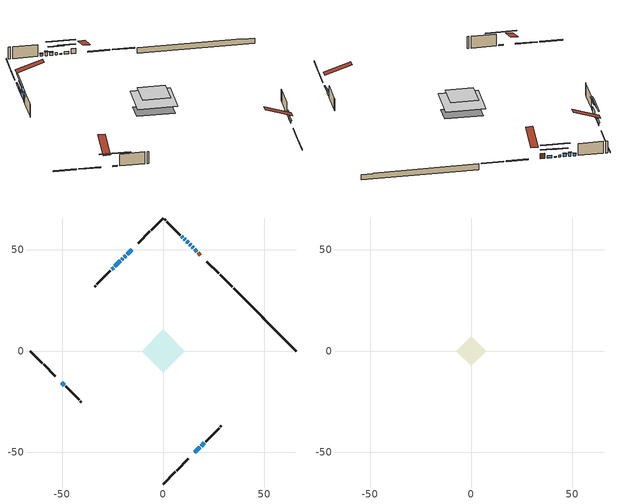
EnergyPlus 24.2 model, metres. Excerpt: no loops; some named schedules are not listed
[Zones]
conditioned space
 floor adiabatic (AdiabaticFloorConstruction): -10.63,0 0,10.63 10.63,0 0,-10.63 z3.11
 floor foundation (Slab1 construction): -7.76,2.46 -2.46,7.76 7.76,-2.46 2.46,-7.76 z-1.62
 wall outside (RimJoist1 construction): 0,-65.78 6.01,-59.78 / -65.78,0 -59.78,-6.01 / 0,65.78 -6.01,59.78 / 34.09,31.69 28.08,37.7 z0.67:0.97
 wall outside (RimJoist2 construction): 6.66,-59.12 12.48,-53.3 / -59.12,-6.66 -53.3,-12.48 / -6.66,59.12 -12.48,53.3 / 27.43,38.36 21.61,44.18 z0.67:0.97
 wall outside (AdiabaticWallConstruction 1): 18.39,47.39 17.23,48.55 z0.67:2.7
 wall outside (AdiabaticWallConstruction): 16.58,49.21 15.46,50.32 / -15.7,50.08 -17.93,47.85 z0.67:1.71; -18.58,47.2 -19.3,46.48 z0.67:1.69; 15.7,-50.08 18.07,-47.71 z0.67:1.56; 14.81,50.98 14.23,51.56 / -19.96,45.82 -20.54,45.25 / -50.08,-15.7 -48.93,-16.85 z0.67:1.05; 13.57,52.21 12.99,52.79 / 9.68,56.1 9.1,56.68 z0.67:1.49; -21.19,44.59 -23.89,41.9 z0.67:2.86; -24.54,41.24 -25.46,40.32 z0.67:1.74; 18.73,-47.06 20.34,-45.44 z0.67:2.37; 12.34,53.44 11.53,54.25 z0.67:1.81; 10.87,54.91 10.33,55.45 z0.67:2.2
 wall outside (Wall1 construction): 21,-44.78 27.66,-38.13 / -48.27,-17.51 -41.62,-24.16 / -26.12,39.67 -32.77,33.01 / 8.45,57.34 1.79,63.99 z0.67:5.55
 wall outside (Wall3 construction): 28.31,-37.47 28.79,-36.99 / -40.96,-24.82 -40.49,-25.3 / -33.43,32.36 -33.91,31.88 / 1.13,64.65 0.66,65.13 z0.67:5.55
 wall foundation (FoundationWall1 construction): 34.75,31.04,-1.62 34.75,31.04,0.67 62.68,3.1,0.67 62.68,3.1,0.39 65.78,0,0.39 65.78,0,-1.62
 window (WindowConstruction): 16.57,49.21 15.46,50.32 z0.67:1.71
 window (WindowConstruction 8): -15.7,50.08 -17.93,47.85 z0.67:1.71
 window (WindowConstruction 9): -18.59,47.2 -19.3,46.48 z0.67:1.68
 window (WindowConstruction 10): 15.7,-50.08 18.07,-47.71 z0.67:1.56
 window (WindowConstruction 11): 14.8,50.98 14.23,51.56 z0.67:1.05
 window (WindowConstruction 12): -19.96,45.82 -20.54,45.25 z0.67:1.05
 window (WindowConstruction 13): -50.08,-15.7 -48.93,-16.85 z0.67:1.05
 window (WindowConstruction 1): 13.57,52.21 13,52.79 z0.67:1.48
 window (WindowConstruction 2): -21.19,44.59 -23.89,41.9 z0.67:2.86
 window (WindowConstruction 3): -24.54,41.24 -25.46,40.32 z0.67:1.74
 window (WindowConstruction 4): 18.73,-47.06 20.34,-45.44 z0.67:2.37
 window (WindowConstruction 5): 12.34,53.44 11.53,54.25 z0.67:1.81
 window (WindowConstruction 6): 10.87,54.91 10.33,55.45 z0.67:2.19
 window (WindowConstruction 7): 9.68,56.11 9.1,56.68 z0.67:1.48
 door (Door): 18.39,47.39 17.23,48.55 z0.67:2.7
 ceiling adiabatic (AdiabaticFloorConstruction): 0,-10.63 10.63,0 0,10.63 -10.63,0 z3.11
attic - vented
 floor to conditioned space (Floor1 construction Reversed): -7.41,0 0,7.41 7.41,0 0,-7.41 z5.55
 roof outside (Roof1 construction): 15.04,-50.74,5.55 7.82,-43.52,8.95 5.92,-45.42,8.95 13.14,-52.64,5.55; -50.74,-15.04,5.55 -43.52,-7.82,8.95 -45.42,-5.92,8.95 -52.64,-13.14,5.55; -15.04,50.74,5.55 -7.82,43.52,8.95 -5.92,45.42,8.95 -13.14,52.64,5.55; 19.05,46.74,5.55 11.83,39.51,8.95 13.73,37.61,8.95 20.95,44.83,5.55
shading: 13.59,52.19 18.44,47.34 18.73,47.63 13.89,52.48 z4.35; -18.07,47.71 -15.56,50.23 -15.85,50.52 -18.36,48 z1.91; -19.45,46.34 -18.44,47.34 -18.73,47.63 -19.74,46.63 z1.89; 18.21,-47.57 15.56,-50.23 15.85,-50.52 18.5,-47.86 z1.76; 10.63,55.15 18.4,47.39 18.69,47.68 10.93,55.44 z6.13; -24.13,41.65 -16.37,49.42 -16.66,49.71 -24.42,41.95 z6.13; -45.34,-20.44 -53.68,-12.11 -53.97,-12.4 -45.63,-20.74 z6.13; 11.13,54.65 15.44,50.35 15.73,50.64 11.42,54.95 z4.12; -25.75,40.03 -19.33,46.46 -19.62,46.75 -26.04,40.32 z5.49; -27.33,38.46 -22.68,43.11 -22.97,43.4 -27.62,38.75 z4.38; 20.56,-45.23 18.52,-47.27 18.81,-47.56 20.85,-45.52 z2.67; 11.39,54.4 12.48,53.3 12.77,53.59 11.68,54.69 z2.01; 10.19,55.59 11.02,54.77 11.31,55.06 10.48,55.88 z2.4; 8.96,56.82 9.82,55.96 10.11,56.25 9.25,57.11 z1.68
[Building]
Building 1: Terrain=Suburbs
[Site:Location]
Toronto Intl AP_ON: Latitude {deg}=43.68; Longitude {deg}=-79.63; Time Zone {hr}=-5; Elevation {m}=173; Keep Site Location Information=Yes
[Site:GroundTemperature:Shallow]
4.59119, 2.66285, 2.50842, 3.42352, 7.09712, 10.7536, 13.9236, 15.9317, 16.1023, 14.4691, 11.3799, 7.83558
[Site:WaterMainsTemperature]
Calculation Method=Schedule; Temperature Schedule=mains temperature schedule
[Material] Roughness=Rough; Thermal Absorptance=0.9
Name | Thickness {m} | Conductivity {W/m-K} | Density {kg/m3} | Specific Heat {J/kg-K} | Solar Absorptance | Visible Absorptance
asphalt or fiberglass shingles | 0.00635 | 0.162714 | 1121.4 | 1465.45 | 0.4 | 0.4
ceiling loosefill ins | 0.0846667 | 0.0480833 | 16.02 | 1046.75 | 0.7 | 0.7
ceiling stud and cavity | 0.1397 | 0.143208 | 65.682 | 1177.47 | 0.7 | 0.7
concrete 4.0 in. | 0.1016 | 1.803125 | 2242.8 | 837.4 | 0.7 | 0.7
concrete 8.0 in. | 0.2032 | 1.803125 | 2242.8 | 837.4 | 0.7 | 0.7
door material | 0.04445 | 0.053851 | 512.64 | 1214.23 | 0.7 | 0.7
exterior vertical ins | 0.0460229 | 0.029427 | 32.04 | 1214.23 | 0.7 | 0.7
floor covering | 0.0127 | 0.0433444 | 54.468 | 1339.84 | 0.6 | 0.6
floor rigid ins; wall rigid ins | 0.512978 | 0.029427 | 32.04 | 1214.23 | 0.7 | 0.7
floor stud and cavity | 0.1397 | 1.75129 | 37.0049 | 1207.88 | 0.7 | 0.7
furniture material conditioned space 1 | 0.1524 | 0.115458 | 640.8 | 1214.23 | 0.6 | 0.6
gypsum board | 0.0127 | 0.160291 | 801 | 837.4 | 0.6 | 0.6
gypsum board 1 | 0.0127 | 0.160291 | 801 | 837.4 | 0.7 | 0.7
osb sheathing 0.5 in. | 0.0127 | 0.115458 | 512.64 | 1214.23 | 0.7 | 0.7
osb sheathing 0.75 in. | 0.01905 | 0.115458 | 512.64 | 1214.23 | 0.7 | 0.7
osb sheathing 2.0 in. | 0.0508 | 0.115458 | 512.64 | 1214.23 | 0.7 | 0.7
rim joist stud and cavity | 0.0508 | 0.0451784 | 125.044 | 1163.47 | 0.6 | 0.6
rim joist stud and cavity 1 | 0.0508 | 0.0351153 | 125.044 | 1163.47 | 0.6 | 0.6
wall stud and cavity | 0.1397 | 0.0823012 | 139.0536 | 1170.24 | 0.7 | 0.7
wall stud and cavity 1 | 0.1397 | 0.119607 | 139.0536 | 1170.24 | 0.7 | 0.7
wall stud and cavity 2 | 0.0889 | 0.380278 | 52.3479 | 1209.89 | 0.7 | 0.7
wall stud and cavity 3 | 0.0889 | 0.391764 | 83.0341 | 1211.67 | 0.7 | 0.7
wood siding | 0.0254 | 0.102417 | 544.68 | 1172.36 | 0.4 | 0.4
wood siding 1; wood siding 2; wood siding 3 | 0.0254 | 0.102417 | 544.68 | 1172.36 | 0.7 | 0.7
[WindowMaterial:SimpleGlazingSystem]
Name | U-Factor {W/m2-K} | Solar Heat Gain Coefficient
WindowMaterial | 3.30119 | 0.67
WindowMaterial 1 | 3.30573 | 0.62
WindowMaterial 2 | 3.31141 | 0.6
WindowMaterial 3 | 3.30232 | 0.66
WindowMaterial 4 | 3.296079 | 0.7
WindowMaterial 5 | 3.304596 | 0.65
WindowMaterial 6 | 3.30346 | 0.65
WindowMaterial 7 | 3.308 | 0.55
[Construction]
AdiabaticFloorConstruction: floor stud and cavity, floor rigid ins, osb sheathing 0.75 in., floor covering
AdiabaticWallConstruction: wood siding 2, wall rigid ins, wall stud and cavity 2, gypsum board
AdiabaticWallConstruction 1: wood siding 3, wall rigid ins, wall stud and cavity 2, gypsum board
Door: door material
Floor1 construction Reversed: gypsum board, ceiling stud and cavity, ceiling loosefill ins
FoundationWall1 construction: concrete 8.0 in., gypsum board 1
furniture construction conditioned space 1: furniture material conditioned space 1
PartitionWallConstruction: gypsum board, wall stud and cavity 3, gypsum board
RimJoist1 construction: wood siding 1, osb sheathing 2.0 in., rim joist stud and cavity
RimJoist2 construction: wood siding 1, osb sheathing 2.0 in., rim joist stud and cavity 1
Roof1 construction: asphalt or fiberglass shingles
Slab1 construction: concrete 4.0 in.
Wall1 construction: wood siding, osb sheathing 0.5 in., wall stud and cavity, gypsum board
Wall3 construction: wood siding, osb sheathing 0.5 in., wall stud and cavity 1, gypsum board
WindowConstruction; WindowConstruction 8: WindowMaterial
WindowConstruction 1; WindowConstruction 7: WindowMaterial 1
WindowConstruction 10; WindowConstruction 3; WindowConstruction 5: WindowMaterial 3
WindowConstruction 11; WindowConstruction 12; WindowConstruction 13: WindowMaterial 7
WindowConstruction 2: WindowMaterial 2
WindowConstruction 4: WindowMaterial 4
WindowConstruction 6: WindowMaterial 5
WindowConstruction 9: WindowMaterial 6
[Zone] Multiplier=1; Part of Total Floor Area=Yes
Name | Volume {m3}
attic - vented | 60.7385
conditioned space | 850.8
[Space]
Name | Zone | Volume {m3}
attic - vented 1 | attic - vented | 60.7385
conditioned space 1 | conditioned space | 850.8
[ZoneInfiltration:EffectiveLeakageArea]
infil attic - vented 1: Zone or Space=attic - vented 1; Schedule=Always On Discrete; Effective Air Leakage Area {cm2}=4548.41; Stack Coefficient=0.000236702; Wind Coefficient=1.03949e-05
[ZoneMixing]
whole house fan mix: Zone or Space=attic - vented; Schedule=Always On Continuous; Design Flow Rate Calculation Method=Flow/Zone; Design Flow Rate {m3/s}=0; Source Zone or Space=conditioned space
[SurfaceProperty:ExposedFoundationPerimeter]
Slab1: Exposed Perimeter Calculation Method=TotalExposedPerimeter; Total Exposed Perimeter {m}=43.891
[InternalMass] Zone or ZoneList=conditioned space; Space or SpaceList=conditioned space 1
Name | Construction | Surface Area {m2}
furniture mass conditioned space 1 | furniture construction conditioned space 1 | 133.808
partition wall mass | PartitionWallConstruction | 334.52
[Lights]
interior lighting: Zone or ZoneList or Space or SpaceList=conditioned space 1; Schedule=interior lighting schedule; Design Level Calculation Method=LightingLevel; Lighting Level {W}=343.2; Return Air Fraction=0; Fraction Radiant=0.6; Fraction Visible=0.2; Fraction Replaceable=1
[People]
occupants: Zone or ZoneList or Space or SpaceList=conditioned space 1; Number of People Schedule=occupants schedule; Number of People Calculation Method=People; Number of People=3; Fraction Radiant=0.314171; Sensible Heat Fraction=0.56303; Activity Level Schedule=occupants activity schedule; Carbon Dioxide Generation Rate {m3/s-W}=0; Enable ASHRAE 55 Comfort Warnings=No; Mean Radiant Temperature Calculation Type=EnclosureAveraged
[ElectricEquipment] Zone or ZoneList or Space or SpaceList=conditioned space 1; Design Level Calculation Method=EquipmentLevel
Name | Schedule | Design Level {W} | Fraction Latent | Fraction Radiant | Fraction Lost
clothes dryer | clothes dryer schedule | 140.772 | 0.015 | 0.081 | 0.85
clothes washer | clothes washer schedule | 32.1985 | 0.03 | 0.162 | 0.7
cooking range | cooking range schedule | 215.147 | 0.08 | 0.432 | 0.2
dishwasher | dishwasher schedule | 66.8632 | 0.3 | 0.18 | 0.4
fridge | fridge schedule | 72.9452 | 0 | 0.6 | 0
mech vent bath fan 0 | mech vent bath fan 0 schedule | 50.2 | 0 | 0 | 1
mech vent house fan | mech vent house fan schedule | 0 | 0 | 0 | 1
mech vent house fan cfis | mech vent house fan cfis schedule | 0 | 0 | 0 | 0
mech vent range fan 0 | mech vent range fan 0 schedule | 57 | 0 | 0 | 1
misc plug loads | misc plug loads schedule | 494.7 | 0.045 | 0.513 | 0.1
whole house fan | Always On Discrete | 0 | 0 | 0 | 1
[OtherEquipment] Zone or ZoneList or Space or SpaceList=conditioned space 1; Design Level Calculation Method=EquipmentLevel
Name | Fuel Type | Schedule | Design Level {W} | Fraction Latent | Fraction Radiant | Fraction Lost
clothes dryer 1 | Electricity | clothes dryer schedule | 0 | 0.015 | 0.081 | 0.85
cooking range 1 | Electricity | cooking range schedule | 0 | 0.08 | 0.432 | 0.2
general water use latent | None | general water use schedule | 62.594 | 1 | 0 | 0
general water use sensible | None | general water use schedule | -61.6891 | 0 | 0.6 | 0
mech vent house fan latent load | None | Always On Discrete | 0 | 1 | 0 | 0
mech vent house fan sensible load | None | Always On Discrete | 0 | 0 | 0 | 0
water heater energy adjustment1 | NaturalGas | Always On Discrete | 0.01 | 0 | 0 | 1
[ZoneInfiltration:DesignFlowRate] Zone or ZoneList or Space or SpaceList=conditioned space 1; Schedule=Always On Discrete; Design Flow Rate Calculation Method=Flow/Zone; Design Flow Rate {m3/s}=0
infil flow; natural vent flow; whole house fan flow
[Foundation:Kiva]
Foundation Kiva 1: Initial Indoor Air Temperature {C}=18; Wall Height Above Grade {m}=0.669981; Wall Depth Below Slab {m}=0.2032; Custom Block Material Name 1=exterior vertical ins; Custom Block Depth 1 {m}=2.28999; Custom Block X Position 1 {m}=0.2159; Custom Block Z Position 1 {m}=0
[Foundation:Kiva:Settings]
Soil Conductivity {W/m-K}=0.849921; Soil Density {kg/m3}=1842.3; Soil Specific Heat {J/kg-K}=418.7; Ground Solar Absorptivity=0.9; Ground Thermal Absorptivity=0.9; Ground Surface Roughness {m}=0.03; Far-Field Width {m}=40; Deep-Ground Boundary Condition=ZeroFlux; Deep-Ground Depth {m}=40; Minimum Cell Dimension {m}=0.2; Maximum Cell Growth Coefficient=3; Simulation Timestep=Timestep
[Exterior:Lights]
exterior lighting: Schedule=exterior lighting schedule; Design Level {W}=75.6
[Schedule:Constant]
Name | Hourly Value
Always On Continuous; mech vent house fan schedule; mech vent house fan cfis schedule; Always On Discrete | 1
occupants activity schedule | 117.228
fridge schedule | 0
[Schedule:Week:Daily]
interior lighting schedule Week Rule - Jan1-Jan27: interior lighting schedule day, interior lighting schedule day, interior lighting schedule day, interior lighting schedule day, interior lighting schedule day, interior lighting schedule day, interior lighting schedule day, interior lighting schedule default day, interior lighting schedule default day, interior lighting schedule default day, interior lighting schedule default day, interior lighting schedule default day
interior lighting schedule Week Rule - Jan28-Feb3: interior lighting schedule day, interior lighting schedule day, interior lighting schedule day, interior lighting schedule day, interior lighting schedule day 1, interior lighting schedule day 1, interior lighting schedule day 1, interior lighting schedule default day, interior lighting schedule default day, interior lighting schedule default day, interior lighting schedule default day, interior lighting schedule default day
interior lighting schedule Week Rule - Feb4-Feb24: interior lighting schedule day 1, interior lighting schedule day 1, interior lighting schedule day 1, interior lighting schedule day 1, interior lighting schedule day 1, interior lighting schedule day 1, interior lighting schedule day 1, interior lighting schedule default day, interior lighting schedule default day, interior lighting schedule default day, interior lighting schedule default day, interior lighting schedule default day
interior lighting schedule Week Rule - Feb25-Mar3: interior lighting schedule day 1, interior lighting schedule day 1, interior lighting schedule day 1, interior lighting schedule day 1, interior lighting schedule day 2, interior lighting schedule day 2, interior lighting schedule day 2, interior lighting schedule default day, interior lighting schedule default day, interior lighting schedule default day, interior lighting schedule default day, interior lighting schedule default day
interior lighting schedule Week Rule - Mar4-Mar31: interior lighting schedule day 2, interior lighting schedule day 2, interior lighting schedule day 2, interior lighting schedule day 2, interior lighting schedule day 2, interior lighting schedule day 2, interior lighting schedule day 2, interior lighting schedule default day, interior lighting schedule default day, interior lighting schedule default day, interior lighting schedule default day, interior lighting schedule default day
interior lighting schedule Week Rule - Apr1-Apr28: interior lighting schedule day 3, interior lighting schedule day 3, interior lighting schedule day 3, interior lighting schedule day 3, interior lighting schedule day 3, interior lighting schedule day 3, interior lighting schedule day 3, interior lighting schedule default day, interior lighting schedule default day, interior lighting schedule default day, interior lighting schedule default day, interior lighting schedule default day
interior lighting schedule Week Rule - Apr29-May5: interior lighting schedule day 3, interior lighting schedule day 3, interior lighting schedule day 4, interior lighting schedule day 4, interior lighting schedule day 4, interior lighting schedule day 4, interior lighting schedule day 4, interior lighting schedule default day, interior lighting schedule default day, interior lighting schedule default day, interior lighting schedule default day, interior lighting schedule default day
interior lighting schedule Week Rule - May6-May26: interior lighting schedule day 4, interior lighting schedule day 4, interior lighting schedule day 4, interior lighting schedule day 4, interior lighting schedule day 4, interior lighting schedule day 4, interior lighting schedule day 4, interior lighting schedule default day, interior lighting schedule default day, interior lighting schedule default day, interior lighting schedule default day, interior lighting schedule default day
interior lighting schedule Week Rule - May27-Jun2: interior lighting schedule day 4, interior lighting schedule day 4, interior lighting schedule day 4, interior lighting schedule day 4, interior lighting schedule day 4, interior lighting schedule day 5, interior lighting schedule day 5, interior lighting schedule default day, interior lighting schedule default day, interior lighting schedule default day, interior lighting schedule default day, interior lighting schedule default day
interior lighting schedule Week Rule - Jun3-Jun30: interior lighting schedule day 5, interior lighting schedule day 5, interior lighting schedule day 5, interior lighting schedule day 5, interior lighting schedule day 5, interior lighting schedule day 5, interior lighting schedule day 5, interior lighting schedule default day, interior lighting schedule default day, interior lighting schedule default day, interior lighting schedule default day, interior lighting schedule default day
interior lighting schedule Week Rule - Jul1-Jul28: interior lighting schedule day 6, interior lighting schedule day 6, interior lighting schedule day 6, interior lighting schedule day 6, interior lighting schedule day 6, interior lighting schedule day 6, interior lighting schedule day 6, interior lighting schedule default day, interior lighting schedule default day, interior lighting schedule default day, interior lighting schedule default day, interior lighting schedule default day
interior lighting schedule Week Rule - Jul29-Aug4: interior lighting schedule day 6, interior lighting schedule day 6, interior lighting schedule day 6, interior lighting schedule day 7, interior lighting schedule day 7, interior lighting schedule day 7, interior lighting schedule day 7, interior lighting schedule default day, interior lighting schedule default day, interior lighting schedule default day, interior lighting schedule default day, interior lighting schedule default day
interior lighting schedule Week Rule - Aug5-Aug25: interior lighting schedule day 7, interior lighting schedule day 7, interior lighting schedule day 7, interior lighting schedule day 7, interior lighting schedule day 7, interior lighting schedule day 7, interior lighting schedule day 7, interior lighting schedule default day, interior lighting schedule default day, interior lighting schedule default day, interior lighting schedule default day, interior lighting schedule default day
interior lighting schedule Week Rule - Aug26-Sep1: interior lighting schedule day 7, interior lighting schedule day 7, interior lighting schedule day 7, interior lighting schedule day 7, interior lighting schedule day 7, interior lighting schedule day 7, interior lighting schedule day 8, interior lighting schedule default day, interior lighting schedule default day, interior lighting schedule default day, interior lighting schedule default day, interior lighting schedule default day
interior lighting schedule Week Rule - Sep2-Sep29: interior lighting schedule day 8, interior lighting schedule day 8, interior lighting schedule day 8, interior lighting schedule day 8, interior lighting schedule day 8, interior lighting schedule day 8, interior lighting schedule day 8, interior lighting schedule default day, interior lighting schedule default day, interior lighting schedule default day, interior lighting schedule default day, interior lighting schedule default day
interior lighting schedule Week Rule - Sep30-Oct6: interior lighting schedule day 8, interior lighting schedule day 9, interior lighting schedule day 9, interior lighting schedule day 9, interior lighting schedule day 9, interior lighting schedule day 9, interior lighting schedule day 9, interior lighting schedule default day, interior lighting schedule default day, interior lighting schedule default day, interior lighting schedule default day, interior lighting schedule default day
interior lighting schedule Week Rule - Oct7-Oct27: interior lighting schedule day 9, interior lighting schedule day 9, interior lighting schedule day 9, interior lighting schedule day 9, interior lighting schedule day 9, interior lighting schedule day 9, interior lighting schedule day 9, interior lighting schedule default day, interior lighting schedule default day, interior lighting schedule default day, interior lighting schedule default day, interior lighting schedule default day
interior lighting schedule Week Rule - Oct28-Nov3: interior lighting schedule day 9, interior lighting schedule day 9, interior lighting schedule day 9, interior lighting schedule day 9, interior lighting schedule day 10, interior lighting schedule day 10, interior lighting schedule day 10, interior lighting schedule default day, interior lighting schedule default day, interior lighting schedule default day, interior lighting schedule default day, interior lighting schedule default day
interior lighting schedule Week Rule - Nov4-Nov24: interior lighting schedule day 10, interior lighting schedule day 10, interior lighting schedule day 10, interior lighting schedule day 10, interior lighting schedule day 10, interior lighting schedule day 10, interior lighting schedule day 10, interior lighting schedule default day, interior lighting schedule default day, interior lighting schedule default day, interior lighting schedule default day, interior lighting schedule default day
interior lighting schedule Week Rule - Nov25-Dec1: interior lighting schedule day 10, interior lighting schedule day 10, interior lighting schedule day 10, interior lighting schedule day 10, interior lighting schedule day 10, interior lighting schedule day 10, interior lighting schedule day 11, interior lighting schedule default day, interior lighting schedule default day, interior lighting schedule default day, interior lighting schedule default day, interior lighting schedule default day
interior lighting schedule Week Rule - Dec2-Dec31: interior lighting schedule day 11, interior lighting schedule day 11, interior lighting schedule day 11, interior lighting schedule day 11, interior lighting schedule day 11, interior lighting schedule day 11, interior lighting schedule day 11, interior lighting schedule default day, interior lighting schedule default day, interior lighting schedule default day, interior lighting schedule default day, interior lighting schedule default day
occupants schedule Week Rule - Jan1-Dec31: occupants schedule day, occupants schedule day, occupants schedule day, occupants schedule day, occupants schedule day, occupants schedule day, occupants schedule day, occupants schedule default day, occupants schedule default day, occupants schedule default day, occupants schedule default day, occupants schedule default day
clothes dryer schedule Week Rule - Jan1-Dec31: clothes dryer schedule day, clothes dryer schedule day, clothes dryer schedule day, clothes dryer schedule day, clothes dryer schedule day, clothes dryer schedule day, clothes dryer schedule day, clothes dryer schedule default day, clothes dryer schedule default day, clothes dryer schedule default day, clothes dryer schedule default day, clothes dryer schedule default day
clothes washer schedule Week Rule - Jan1-Dec31: clothes washer schedule day, clothes washer schedule day, clothes washer schedule day, clothes washer schedule day, clothes washer schedule day, clothes washer schedule day, clothes washer schedule day, clothes washer schedule default day, clothes washer schedule default day, clothes washer schedule default day, clothes washer schedule default day, clothes washer schedule default day
cooking range schedule Week Rule - Jan1-Dec31: cooking range schedule day, cooking range schedule day, cooking range schedule day, cooking range schedule day, cooking range schedule day, cooking range schedule day, cooking range schedule day, cooking range schedule default day, cooking range schedule default day, cooking range schedule default day, cooking range schedule default day, cooking range schedule default day
dishwasher schedule Week Rule - Jan1-Dec31: dishwasher schedule day, dishwasher schedule day, dishwasher schedule day, dishwasher schedule day, dishwasher schedule day, dishwasher schedule day, dishwasher schedule day, dishwasher schedule default day, dishwasher schedule default day, dishwasher schedule default day, dishwasher schedule default day, dishwasher schedule default day
mech vent bath fan 0 schedule Week Rule - Jan1-Dec31: mech vent bath fan 0 schedule day, mech vent bath fan 0 schedule day, mech vent bath fan 0 schedule day, mech vent bath fan 0 schedule day, mech vent bath fan 0 schedule day, mech vent bath fan 0 schedule day, mech vent bath fan 0 schedule day, mech vent bath fan 0 schedule default day, mech vent bath fan 0 schedule default day, mech vent bath fan 0 schedule default day, mech vent bath fan 0 schedule default day, mech vent bath fan 0 schedule default day
mech vent range fan 0 schedule Week Rule - Jan1-Dec31: mech vent range fan 0 schedule day, mech vent range fan 0 schedule day, mech vent range fan 0 schedule day, mech vent range fan 0 schedule day, mech vent range fan 0 schedule day, mech vent range fan 0 schedule day, mech vent range fan 0 schedule day, mech vent range fan 0 schedule default day, mech vent range fan 0 schedule default day, mech vent range fan 0 schedule default day, mech vent range fan 0 schedule default day, mech vent range fan 0 schedule default day
misc plug loads schedule Week Rule - Jan1-Dec31: misc plug loads schedule day, misc plug loads schedule day, misc plug loads schedule day, misc plug loads schedule day, misc plug loads schedule day, misc plug loads schedule day, misc plug loads schedule day, misc plug loads schedule default day, misc plug loads schedule default day, misc plug loads schedule default day, misc plug loads schedule default day, misc plug loads schedule default day
general water use schedule Week Rule - Jan1-Dec31: general water use schedule day, general water use schedule day, general water use schedule day, general water use schedule day, general water use schedule day, general water use schedule day, general water use schedule day, general water use schedule default day, general water use schedule default day, general water use schedule default day, general water use schedule default day, general water use schedule default day
exterior lighting schedule Week Rule - Jan1-Jan27: exterior lighting schedule day, exterior lighting schedule day, exterior lighting schedule day, exterior lighting schedule day, exterior lighting schedule day, exterior lighting schedule day, exterior lighting schedule day, exterior lighting schedule default day, exterior lighting schedule default day, exterior lighting schedule default day, exterior lighting schedule default day, exterior lighting schedule default day
exterior lighting schedule Week Rule - Jan28-Feb3: exterior lighting schedule day, exterior lighting schedule day, exterior lighting schedule day, exterior lighting schedule day, exterior lighting schedule day 1, exterior lighting schedule day 1, exterior lighting schedule day 1, exterior lighting schedule default day, exterior lighting schedule default day, exterior lighting schedule default day, exterior lighting schedule default day, exterior lighting schedule default day
exterior lighting schedule Week Rule - Feb4-Feb24: exterior lighting schedule day 1, exterior lighting schedule day 1, exterior lighting schedule day 1, exterior lighting schedule day 1, exterior lighting schedule day 1, exterior lighting schedule day 1, exterior lighting schedule day 1, exterior lighting schedule default day, exterior lighting schedule default day, exterior lighting schedule default day, exterior lighting schedule default day, exterior lighting schedule default day
exterior lighting schedule Week Rule - Feb25-Mar3: exterior lighting schedule day 1, exterior lighting schedule day 1, exterior lighting schedule day 1, exterior lighting schedule day 1, exterior lighting schedule day 2, exterior lighting schedule day 2, exterior lighting schedule day 2, exterior lighting schedule default day, exterior lighting schedule default day, exterior lighting schedule default day, exterior lighting schedule default day, exterior lighting schedule default day
exterior lighting schedule Week Rule - Mar4-Mar31: exterior lighting schedule day 2, exterior lighting schedule day 2, exterior lighting schedule day 2, exterior lighting schedule day 2, exterior lighting schedule day 2, exterior lighting schedule day 2, exterior lighting schedule day 2, exterior lighting schedule default day, exterior lighting schedule default day, exterior lighting schedule default day, exterior lighting schedule default day, exterior lighting schedule default day
exterior lighting schedule Week Rule - Apr1-Apr28: exterior lighting schedule day 3, exterior lighting schedule day 3, exterior lighting schedule day 3, exterior lighting schedule day 3, exterior lighting schedule day 3, exterior lighting schedule day 3, exterior lighting schedule day 3, exterior lighting schedule default day, exterior lighting schedule default day, exterior lighting schedule default day, exterior lighting schedule default day, exterior lighting schedule default day
exterior lighting schedule Week Rule - Apr29-May5: exterior lighting schedule day 3, exterior lighting schedule day 3, exterior lighting schedule day 4, exterior lighting schedule day 4, exterior lighting schedule day 4, exterior lighting schedule day 4, exterior lighting schedule day 4, exterior lighting schedule default day, exterior lighting schedule default day, exterior lighting schedule default day, exterior lighting schedule default day, exterior lighting schedule default day
exterior lighting schedule Week Rule - May6-May26: exterior lighting schedule day 4, exterior lighting schedule day 4, exterior lighting schedule day 4, exterior lighting schedule day 4, exterior lighting schedule day 4, exterior lighting schedule day 4, exterior lighting schedule day 4, exterior lighting schedule default day, exterior lighting schedule default day, exterior lighting schedule default day, exterior lighting schedule default day, exterior lighting schedule default day
exterior lighting schedule Week Rule - May27-Jun2: exterior lighting schedule day 4, exterior lighting schedule day 4, exterior lighting schedule day 4, exterior lighting schedule day 4, exterior lighting schedule day 4, exterior lighting schedule day 5, exterior lighting schedule day 5, exterior lighting schedule default day, exterior lighting schedule default day, exterior lighting schedule default day, exterior lighting schedule default day, exterior lighting schedule default day
exterior lighting schedule Week Rule - Jun3-Jun30: exterior lighting schedule day 5, exterior lighting schedule day 5, exterior lighting schedule day 5, exterior lighting schedule day 5, exterior lighting schedule day 5, exterior lighting schedule day 5, exterior lighting schedule day 5, exterior lighting schedule default day, exterior lighting schedule default day, exterior lighting schedule default day, exterior lighting schedule default day, exterior lighting schedule default day
exterior lighting schedule Week Rule - Jul1-Jul28: exterior lighting schedule day 6, exterior lighting schedule day 6, exterior lighting schedule day 6, exterior lighting schedule day 6, exterior lighting schedule day 6, exterior lighting schedule day 6, exterior lighting schedule day 6, exterior lighting schedule default day, exterior lighting schedule default day, exterior lighting schedule default day, exterior lighting schedule default day, exterior lighting schedule default day
exterior lighting schedule Week Rule - Jul29-Aug4: exterior lighting schedule day 6, exterior lighting schedule day 6, exterior lighting schedule day 6, exterior lighting schedule day 7, exterior lighting schedule day 7, exterior lighting schedule day 7, exterior lighting schedule day 7, exterior lighting schedule default day, exterior lighting schedule default day, exterior lighting schedule default day, exterior lighting schedule default day, exterior lighting schedule default day
exterior lighting schedule Week Rule - Aug5-Aug25: exterior lighting schedule day 7, exterior lighting schedule day 7, exterior lighting schedule day 7, exterior lighting schedule day 7, exterior lighting schedule day 7, exterior lighting schedule day 7, exterior lighting schedule day 7, exterior lighting schedule default day, exterior lighting schedule default day, exterior lighting schedule default day, exterior lighting schedule default day, exterior lighting schedule default day
exterior lighting schedule Week Rule - Aug26-Sep1: exterior lighting schedule day 7, exterior lighting schedule day 7, exterior lighting schedule day 7, exterior lighting schedule day 7, exterior lighting schedule day 7, exterior lighting schedule day 7, exterior lighting schedule day 8, exterior lighting schedule default day, exterior lighting schedule default day, exterior lighting schedule default day, exterior lighting schedule default day, exterior lighting schedule default day
exterior lighting schedule Week Rule - Sep2-Sep29: exterior lighting schedule day 8, exterior lighting schedule day 8, exterior lighting schedule day 8, exterior lighting schedule day 8, exterior lighting schedule day 8, exterior lighting schedule day 8, exterior lighting schedule day 8, exterior lighting schedule default day, exterior lighting schedule default day, exterior lighting schedule default day, exterior lighting schedule default day, exterior lighting schedule default day
exterior lighting schedule Week Rule - Sep30-Oct6: exterior lighting schedule day 8, exterior lighting schedule day 9, exterior lighting schedule day 9, exterior lighting schedule day 9, exterior lighting schedule day 9, exterior lighting schedule day 9, exterior lighting schedule day 9, exterior lighting schedule default day, exterior lighting schedule default day, exterior lighting schedule default day, exterior lighting schedule default day, exterior lighting schedule default day
exterior lighting schedule Week Rule - Oct7-Oct27: exterior lighting schedule day 9, exterior lighting schedule day 9, exterior lighting schedule day 9, exterior lighting schedule day 9, exterior lighting schedule day 9, exterior lighting schedule day 9, exterior lighting schedule day 9, exterior lighting schedule default day, exterior lighting schedule default day, exterior lighting schedule default day, exterior lighting schedule default day, exterior lighting schedule default day
exterior lighting schedule Week Rule - Oct28-Nov3: exterior lighting schedule day 9, exterior lighting schedule day 9, exterior lighting schedule day 9, exterior lighting schedule day 9, exterior lighting schedule day 10, exterior lighting schedule day 10, exterior lighting schedule day 10, exterior lighting schedule default day, exterior lighting schedule default day, exterior lighting schedule default day, exterior lighting schedule default day, exterior lighting schedule default day
exterior lighting schedule Week Rule - Nov4-Nov24: exterior lighting schedule day 10, exterior lighting schedule day 10, exterior lighting schedule day 10, exterior lighting schedule day 10, exterior lighting schedule day 10, exterior lighting schedule day 10, exterior lighting schedule day 10, exterior lighting schedule default day, exterior lighting schedule default day, exterior lighting schedule default day, exterior lighting schedule default day, exterior lighting schedule default day
[Schedule:Year]
interior lighting schedule: interior lighting schedule Week Rule - Jan1-Jan27, 1, 1, 1, 27, interior lighting schedule Week Rule - Jan28-Feb3, 1, 28, 2, 3, interior lighting schedule Week Rule - Feb4-Feb24, 2, 4, 2, 24, interior lighting schedule Week Rule - Feb25-Mar3, 2, 25, 3, 3, interior lighting schedule Week Rule - Mar4-Mar31, 3, 4, 3, 31, interior lighting schedule Week Rule - Apr1-Apr28, 4, 1, 4, 28, interior lighting schedule Week Rule - Apr29-May5, 4, 29, 5, 5, interior lighting schedule Week Rule - May6-May26, 5, 6, 5, 26, interior lighting schedule Week Rule - May27-Jun2, 5, 27, 6, 2, interior lighting schedule Week Rule - Jun3-Jun30, 6, 3, 6, 30, interior lighting schedule Week Rule - Jul1-Jul28, 7, 1, 7, 28, interior lighting schedule Week Rule - Jul29-Aug4, 7, 29, 8, 4, interior lighting schedule Week Rule - Aug5-Aug25, 8, 5, 8, 25, interior lighting schedule Week Rule - Aug26-Sep1, 8, 26, 9, 1, interior lighting schedule Week Rule - Sep2-Sep29, 9, 2, 9, 29, interior lighting schedule Week Rule - Sep30-Oct6, 9, 30, 10, 6, interior lighting schedule Week Rule - Oct7-Oct27, 10, 7, 10, 27, interior lighting schedule Week Rule - Oct28-Nov3, 10, 28, 11, 3, interior lighting schedule Week Rule - Nov4-Nov24, 11, 4, 11, 24, interior lighting schedule Week Rule - Nov25-Dec1, 11, 25, 12, 1, interior lighting schedule Week Rule - Dec2-Dec31, 12, 2, 12, 31
occupants schedule: occupants schedule Week Rule - Jan1-Dec31, 1, 1, 12, 31
clothes dryer schedule: clothes dryer schedule Week Rule - Jan1-Dec31, 1, 1, 12, 31
clothes washer schedule: clothes washer schedule Week Rule - Jan1-Dec31, 1, 1, 12, 31
cooking range schedule: cooking range schedule Week Rule - Jan1-Dec31, 1, 1, 12, 31
dishwasher schedule: dishwasher schedule Week Rule - Jan1-Dec31, 1, 1, 12, 31
mech vent bath fan 0 schedule: mech vent bath fan 0 schedule Week Rule - Jan1-Dec31, 1, 1, 12, 31
mech vent range fan 0 schedule: mech vent range fan 0 schedule Week Rule - Jan1-Dec31, 1, 1, 12, 31
misc plug loads schedule: misc plug loads schedule Week Rule - Jan1-Dec31, 1, 1, 12, 31
general water use schedule: general water use schedule Week Rule - Jan1-Dec31, 1, 1, 12, 31
exterior lighting schedule: exterior lighting schedule Week Rule - Jan1-Jan27, 1, 1, 1, 27, exterior lighting schedule Week Rule - Jan28-Feb3, 1, 28, 2, 3, exterior lighting schedule Week Rule - Feb4-Feb24, 2, 4, 2, 24, exterior lighting schedule Week Rule - Feb25-Mar3, 2, 25, 3, 3, exterior lighting schedule Week Rule - Mar4-Mar31, 3, 4, 3, 31, exterior lighting schedule Week Rule - Apr1-Apr28, 4, 1, 4, 28, exterior lighting schedule Week Rule - Apr29-May5, 4, 29, 5, 5, exterior lighting schedule Week Rule - May6-May26, 5, 6, 5, 26, exterior lighting schedule Week Rule - May27-Jun2, 5, 27, 6, 2, exterior lighting schedule Week Rule - Jun3-Jun30, 6, 3, 6, 30, exterior lighting schedule Week Rule - Jul1-Jul28, 7, 1, 7, 28, exterior lighting schedule Week Rule - Jul29-Aug4, 7, 29, 8, 4, exterior lighting schedule Week Rule - Aug5-Aug25, 8, 5, 8, 25, exterior lighting schedule Week Rule - Aug26-Sep1, 8, 26, 9, 1, exterior lighting schedule Week Rule - Sep2-Sep29, 9, 2, 9, 29, exterior lighting schedule Week Rule - Sep30-Oct6, 9, 30, 10, 6, exterior lighting schedule Week Rule - Oct7-Oct27, 10, 7, 10, 27, exterior lighting schedule Week Rule - Oct28-Nov3, 10, 28, 11, 3, exterior lighting schedule Week Rule - Nov4-Nov24, 11, 4, 11, 24, exterior lighting schedule Week Rule - Nov25-Dec1, 11, 25, 12, 1, exterior lighting schedule Week Rule - Dec2-Dec31, 12, 2, 12, 31
[Schedule:Compact]
mains temperature schedule: Through: 01/01, For: AllDays, Until: 24:00, 8.43722, Through: 01/02, For: AllDays, Until: 24:00, 8.37111, Through: 01/03, For: AllDays, Until: 24:00, 8.30611, Through: 01/04, For: AllDays, Until: 24:00, 8.24222, Through: 01/05, For: AllDays, Until: 24:00, 8.17944, Through: 01/06, For: AllDays, Until: 24:00, 8.11833, Through: 01/07, For: AllDays, Until: 24:00, 8.05833, Through: 01/08, For: AllDays, Until: 24:00, 7.99944, Through: 01/09, For: AllDays, Until: 24:00, 7.94222, Through: 01/10, For: AllDays, Until: 24:00, 7.88611, Through: 01/11, For: AllDays, Until: 24:00, 7.83167, Through: 01/12, For: AllDays, Until: 24:00, 7.77833, Through: 01/13, For: AllDays, Until: 24:00, 7.72611, Through: 01/14, For: AllDays, Until: 24:00, 7.67556, Through: 01/15, For: AllDays, Until: 24:00, 7.62667, Through: 01/16, For: AllDays, Until: 24:00, 7.57889, Through: 01/17, For: AllDays, Until: 24:00, 7.53278, Through: 01/18, For: AllDays, Until: 24:00, 7.48778, Through: 01/19, For: AllDays, Until: 24:00, 7.44444, Through: 01/20, For: AllDays, Until: 24:00, 7.40278, Through: 01/21, For: AllDays, Until: 24:00, 7.36278, Through: 01/22, For: AllDays, Until: 24:00, 7.32389, Through: 01/23, For: AllDays, Until: 24:00, 7.28667, Through: 01/24, For: AllDays, Until: 24:00, 7.25056, Through: 01/25, For: AllDays, Until: 24:00, 7.21667, Through: 01/26, For: AllDays, Until: 24:00, 7.18389, Through: 01/27, For: AllDays, Until: 24:00, 7.15278, Through: 01/28, For: AllDays, Until: 24:00, 7.12333, Through: 01/29, For: AllDays, Until: 24:00, 7.09556, Through: 01/30, For: AllDays, Until: 24:00, 7.06944, Through: 01/31, For: AllDays, Until: 24:00, 7.04444, Through: 02/01, For: AllDays, Until: 24:00, 7.02167, Through: 02/02, For: AllDays, Until: 24:00, 7, Through: 02/03, For: AllDays, Until: 24:00, 6.98, Through: 02/04, For: AllDays, Until: 24:00, 6.96222, Through: 02/05, For: AllDays, Until: 24:00, 6.94556, Through: 02/06, For: AllDays, Until: 24:00, 6.93056, Through: 02/07, For: AllDays, Until: 24:00, 6.91722, Through: 02/08, For: AllDays, Until: 24:00, 6.90556, Through: 02/09, For: AllDays, Until: 24:00, 6.89556, Through: 02/10, For: AllDays, Until: 24:00, 6.88722, Through: 02/11, For: AllDays, Until: 24:00, 6.88056, Through: 02/12, For: AllDays, Until: 24:00, 6.875, Through: 02/13, For: AllDays, Until: 24:00, 6.87167, Through: 02/14, For: AllDays, Until: 24:00, 6.87, Through: 02/15, For: AllDays, Until: 24:00, 6.87, Through: 02/16, For: AllDays, Until: 24:00, 6.87167, Through: 02/17, For: AllDays, Until: 24:00, 6.875, Through: 02/18, For: AllDays, Until: 24:00, 6.88, Through: 02/19, For: AllDays, Until: 24:00, 6.88611, Through: 02/20, For: AllDays, Until: 24:00, 6.89444, Through: 02/21, For: AllDays, Until: 24:00, 6.90444, Through: 02/22, For: AllDays, Until: 24:00, 6.91611, Through: 02/23, For: AllDays, Until: 24:00, 6.92889, Through: 02/24, For: AllDays, Until: 24:00, 6.94389, Through: 02/25, For: AllDays, Until: 24:00, 6.96056, Through: 02/26, For: AllDays, Until: 24:00, 6.97833, Through: 02/27, For: AllDays, Until: 24:00, 6.99833, Through: 02/28, For: AllDays, Until: 24:00, 7.01944, Through: 03/01, For: AllDays, Until: 24:00, 7.04222, Through: 03/02, For: AllDays, Until: 24:00, 7.06667, Through: 03/03, For: AllDays, Until: 24:00, 7.09278, Through: 03/04, For: AllDays, Until: 24:00, 7.12056, Through: 03/05, For: AllDays, Until: 24:00, 7.15, Through: 03/06, For: AllDays, Until: 24:00, 7.18111, Through: 03/07, For: AllDays, Until: 24:00, 7.21333, Through: 03/08, For: AllDays, Until: 24:00, 7.24722, Through: 03/09, For: AllDays, Until: 24:00, 7.28278, Through: 03/10, For: AllDays, Until: 24:00, 7.32, Through: 03/11, For: AllDays, Until: 24:00, 7.35889, Through: 03/12, For: AllDays, Until: 24:00, 7.39889, Through: 03/13, For: AllDays, Until: 24:00, 7.44056, Through: 03/14, For: AllDays, Until: 24:00, 7.48389, Through: 03/15, For: AllDays, Until: 24:00, 7.52833, Through: 03/16, For: AllDays, Until: 24:00, 7.57444, Through: 03/17, For: AllDays, Until: 24:00, 7.62222, Through: 03/18, For: AllDays, Until: 24:00, 7.67111, Through: 03/19, For: AllDays, Until: 24:00, 7.72111, Through: 03/20, For: AllDays, Until: 24:00, 7.77333, Through: 03/21, For: AllDays, Until: 24:00, 7.82611, Through: 03/22, For: AllDays, Until: 24:00, 7.88111, Through: 03/23, For: AllDays, Until: 24:00, 7.93667, Through: 03/24, For: AllDays, Until: 24:00, 7.99389, Through: 03/25, For: AllDays, Until: 24:00, 8.05278, Through: 03/26, For: AllDays, Until: 24:00, 8.11278, Through: 03/27, For: AllDays, Until: 24:00, 8.17389, Through: 03/28, For: AllDays, Until: 24:00, 8.23611, Through: 03/29, For: AllDays, Until: 24:00, 8.3, Through: 03/30, For: AllDays, Until: 24:00, 8.365, Through: 03/31, For: AllDays, Until: 24:00, 8.43111, Through: 04/01, For: AllDays, Until: 24:00, 8.49833, Through: 04/02, For: AllDays, Until: 24:00, 8.56722, Through: 04/03, For: AllDays, Until: 24:00, 8.63667, Through: 04/04, For: AllDays, Until: 24:00, 8.70778, Through: 04/05, For: AllDays, Until: 24:00, 8.77944, Through: 04/06, For: AllDays, Until: 24:00, 8.85278, Through: 04/07, For: AllDays, Until: 24:00, 8.92667, Through: 04/08, For: AllDays, Until: 24:00, 9.00222, Through: 04/09, For: AllDays, Until: 24:00, 9.07833, Through: 04/10, For: AllDays, Until: 24:00, 9.15556, Through: 04/11, For: AllDays, Until: 24:00, 9.23389, Through: 04/12, For: AllDays, Until: 24:00, 9.31278, Through: 04/13, For: AllDays, Until: 24:00, 9.39278, Through: 04/14, For: AllDays, Until: 24:00, 9.47389, Through: 04/15, For: AllDays, Until: 24:00, 9.55611, Through: 04/16, For: AllDays, Until: 24:00, 9.63833, Through: 04/17, For: AllDays, Until: 24:00, 9.72222, Through: 04/18, For: AllDays, Until: 24:00, 9.80667, Through: 04/19, For: AllDays, Until: 24:00, 9.89167, Through: 04/20, For: AllDays, Until: 24:00, 9.97778, Through: 04/21, For: AllDays, Until: 24:00, 10.0644, Through: 04/22, For: AllDays, Until: 24:00, 10.1517, Through: 04/23, For: AllDays, Until: 24:00, 10.24, Through: 04/24, For: AllDays, Until: 24:00, 10.3289, Through: 04/25, For: AllDays, Until: 24:00, 10.4183, Through: 04/26, For: AllDays, Until: 24:00, 10.5083, Through: 04/27, For: AllDays, Until: 24:00, 10.5989, Through: 04/28, For: AllDays, Until: 24:00, 10.69, Through: 04/29, For: AllDays, Until: 24:00, 10.7817, Through: 04/30, For: AllDays, Until: 24:00, 10.8739, Through: 05/01, For: AllDays, Until: 24:00, 10.9667, Through: 05/02, For: AllDays, Until: 24:00, 11.0594, Through: 05/03, For: AllDays, Until: 24:00, 11.1533, Through: 05/04, For: AllDays, Until: 24:00, 11.2472, Through: 05/05, For: AllDays, Until: 24:00, 11.3411, Through: 05/06, For: AllDays, Until: 24:00, 11.4361, Through: 05/07, For: AllDays, Until: 24:00, 11.5306, Through: 05/08, For: AllDays, Until: 24:00, 11.6261, Through: 05/09, For: AllDays, Until: 24:00, 11.7217, Through: 05/10, For: AllDays, Until: 24:00, 11.8172, Through: 05/11, For: AllDays, Until: 24:00, 11.9128, Through: 05/12, For: AllDays, Until: 24:00, 12.0089, Through: 05/13, For: AllDays, Until: 24:00, 12.105, Through: 05/14, For: AllDays, Until: 24:00, 12.2017, Through: 05/15, For: AllDays, Until: 24:00, 12.2978, Through: 05/16, For: AllDays, Until: 24:00, 12.3944, Through: 05/17, For: AllDays, Until: 24:00, 12.4906, Through: 05/18, For: AllDays, Until: 24:00, 12.5872, Through: 05/19, For: AllDays, Until: 24:00, 12.6833, Through: 05/20, For: AllDays, Until: 24:00, 12.78, Through: 05/21, For: AllDays, Until: 24:00, 12.8761, Through: 05/22, For: AllDays, Until: 24:00, 12.9722, Through: 05/23, For: AllDays, Until: 24:00, 13.0683, Through: 05/24, For: AllDays, Until: 24:00, 13.1639, Through: 05/25, For: AllDays, Until: 24:00, 13.2594, Through: 05/26, For: AllDays, Until: 24:00, 13.355, Through: 05/27, For: AllDays, Until: 24:00, 13.45, Through: 05/28, For: AllDays, Until: 24:00, 13.545, Through: 05/29, For: AllDays, Until: 24:00, 13.6394, Through: 05/30, For: AllDays, Until: 24:00, 13.7333, Through: 05/31, For: AllDays, Until: 24:00, 13.8272, Through: 06/01, For: AllDays, Until: 24:00, 13.9206, Through: 06/02, For: AllDays, Until: 24:00, 14.0139, Through: 06/03, For: AllDays, Until: 24:00, 14.1061, Through: 06/04, For: AllDays, Until: 24:00, 14.1983, Through: 06/05, For: AllDays, Until: 24:00, 14.2894, Through: 06/06, For: AllDays, Until: 24:00, 14.3806, Through: 06/07, For: AllDays, Until: 24:00, 14.4711, Through: 06/08, For: AllDays, Until: 24:00, 14.5606, Through: 06/09, For: AllDays, Until: 24:00, 14.65, Through: 06/10, For: AllDays, Until: 24:00, 14.7383, Through: 06/11, For: AllDays, Until: 24:00, 14.8267, Through: 06/12, For: AllDays, Until: 24:00, 14.9133, Through: 06/13, For: AllDays, Until: 24:00, 15, Through: 06/14, For: AllDays, Until: 24:00, 15.0856, Through: 06/15, For: AllDays, Until: 24:00, 15.1706, Through: 06/16, For: AllDays, Until: 24:00, 15.255, Through: 06/17, For: AllDays, Until: 24:00, 15.3383, Through: 06/18, For: AllDays, Until: 24:00, 15.4206, Through: 06/19, For: AllDays, Until: 24:00, 15.5022, Through: 06/20, For: AllDays, Until: 24:00, 15.5828, Through: 06/21, For: AllDays, Until: 24:00, 15.6628, Through: 06/22, For: AllDays, Until: 24:00, 15.7417, Through: 06/23, For: AllDays, Until: 24:00, 15.8194, Through: 06/24, For: AllDays, Until: 24:00, 15.8961, Through: 06/25, For: AllDays, Until: 24:00, 15.9722, Through: 06/26, For: AllDays, Until: 24:00, 16.0467, Through: 06/27, For: AllDays, Until: 24:00, 16.1206, Through: 06/28, For: AllDays, Until: 24:00, 16.1933, Through: 06/29, For: AllDays, Until: 24:00, 16.265, Through: 06/30, For: AllDays, Until: 24:00, 16.3356, Through: 07/01, For: AllDays, Until: 24:00, 16.4044, Through: 07/02, For: AllDays, Until: 24:00, 16.4728, Through: 07/03, For: AllDays, Until: 24:00, 16.54, Through: 07/04, For: AllDays, Until: 24:00, 16.6056, Through: 07/05, For: AllDays, Until: 24:00, 16.67, Through: 07/06, For: AllDays, Until: 24:00, 16.7333, Through: 07/07, For: AllDays, Until: 24:00, 16.7956, Through: 07/08, For: AllDays, Until: 24:00, 16.8561, Through: 07/09, For: AllDays, Until: 24:00, 16.9156, Through: 07/10, For: AllDays, Until: 24:00, 16.9739, Through: 07/11, For: AllDays, Until: 24:00, 17.0306, Through: 07/12, For: AllDays, Until: 24:00, 17.0861, Through: 07/13, For: AllDays, Until: 24:00, 17.14, Through: 07/14, For: AllDays, Until: 24:00, 17.1928, Through: 07/15, For: AllDays, Until: 24:00, 17.2439, Through: 07/16, For: AllDays, Until: 24:00, 17.2939, Through: 07/17, For: AllDays, Until: 24:00, 17.3422, Through: 07/18, For: AllDays, Until: 24:00, 17.3894, Through: 07/19, For: AllDays, Until: 24:00, 17.435, Through: 07/20, For: AllDays, Until: 24:00, 17.4794, Through: 07/21, For: AllDays, Until: 24:00, 17.5217, Through: 07/22, For: AllDays, Until: 24:00, 17.5628, Through: 07/23, For: AllDays, Until: 24:00, 17.6028, Through: 07/24, For: AllDays, Until: 24:00, 17.6406, Through: 07/25, For: AllDays, Until: 24:00, 17.6772, Through: 07/26, For: AllDays, Until: 24:00, 17.7122, Through: 07/27, For: AllDays, Until: 24:00, 17.7456, Through: 07/28, For: AllDays, Until: 24:00, 17.7778, Through: 07/29, For: AllDays, Until: 24:00, 17.8078, Through: 07/30, For: AllDays, Until: 24:00, 17.8367, Through: 07/31, For: AllDays, Until: 24:00, 17.8639, Through: 08/01, For: AllDays, Until: 24:00, 17.8894, Through: 08/02, For: AllDays, Until: 24:00, 17.9133, Through: 08/03, For: AllDays, Until: 24:00, 17.9361, Through: 08/04, For: AllDays, Until: 24:00, 17.9567, Through: 08/05, For: AllDays, Until: 24:00, 17.9756, Through: 08/06, For: AllDays, Until: 24:00, 17.9933, Through: 08/07, For: AllDays, Until: 24:00, 18.0089, Through: 08/08, For: AllDays, Until: 24:00, 18.0233, Through: 08/09, For: AllDays, Until: 24:00, 18.0361, Through: 08/10, For: AllDays, Until: 24:00, 18.0467, Through: 08/11, For: AllDays, Until: 24:00, 18.0561, Through: 08/12, For: AllDays, Until: 24:00, 18.0639, Through: 08/13, For: AllDays, Until: 24:00, 18.07, Through: 08/14, For: AllDays, Until: 24:00, 18.0739, Through: 08/15, For: AllDays, Until: 24:00, 18.0767, Through: 08/16, For: AllDays, Until: 24:00, 18.0778, Through: 08/17, For: AllDays, Until: 24:00, 18.0772, Through: 08/18, For: AllDays, Until: 24:00, 18.075, Through: 08/19, For: AllDays, Until: 24:00, 18.0706, Through: 08/20, For: AllDays, Until: 24:00, 18.065, Through: 08/21, For: AllDays, Until: 24:00, 18.0578, Through: 08/22, For: AllDays, Until: 24:00, 18.0489, Through: 08/23, For: AllDays, Until: 24:00, 18.0383, Through: 08/24, For: AllDays, Until: 24:00, 18.0261, Through: 08/25, For: AllDays, Until: 24:00, 18.0122, Through: 08/26, For: AllDays, Until: 24:00, 17.9967, Through: 08/27, For: AllDays, Until: 24:00, 17.9794, Through: 08/28, For: AllDays, Until: 24:00, 17.9606, Through: 08/29, For: AllDays, Until: 24:00, 17.9406, Through: 08/30, For: AllDays, Until: 24:00, 17.9183, Through: 08/31, For: AllDays, Until: 24:00, 17.8944, Through: 09/01, For: AllDays, Until: 24:00, 17.8694, Through: 09/02, For: AllDays, Until: 24:00, 17.8428, Through: 09/03, For: AllDays, Until: 24:00, 17.8139, Through: 09/04, For: AllDays, Until: 24:00, 17.7839, Through: 09/05, For: AllDays, Until: 24:00, 17.7522, Through: 09/06, For: AllDays, Until: 24:00, 17.7194, Through: 09/07, For: AllDays, Until: 24:00, 17.6844, Through: 09/08, For: AllDays, Until: 24:00, 17.6483, Through: 09/09, For: AllDays, Until: 24:00, 17.6106, Through: 09/10, For: AllDays, Until: 24:00, 17.5711, Through: 09/11, For: AllDays, Until: 24:00, 17.5306, Through: 09/12, For: AllDays, Until: 24:00, 17.4883, Through: 09/13, For: AllDays, Until: 24:00, 17.4444, Through: 09/14, For: AllDays, Until: 24:00, 17.3989, Through: 09/15, For: AllDays, Until: 24:00, 17.3522, Through: 09/16, For: AllDays, Until: 24:00, 17.3039, Through: 09/17, For: AllDays, Until: 24:00, 17.2544, Through: 09/18, For: AllDays, Until: 24:00, 17.2033, Through: 09/19, For: AllDays, Until: 24:00, 17.1511, Through: 09/20, For: AllDays, Until: 24:00, 17.0972, Through: 09/21, For: AllDays, Until: 24:00, 17.0422, Through: 09/22, For: AllDays, Until: 24:00, 16.9856, Through: 09/23, For: AllDays, Until: 24:00, 16.9278, Through: 09/24, For: AllDays, Until: 24:00, 16.8683, Through: 09/25, For: AllDays, Until: 24:00, 16.8078, Through: 09/26, For: AllDays, Until: 24:00, 16.7461, Through: 09/27, For: AllDays, Until: 24:00, 16.6833, Through: 09/28, For: AllDays, Until: 24:00, 16.6189, Through: 09/29, For: AllDays, Until: 24:00, 16.5533, Through: 09/30, For: AllDays, Until: 24:00, 16.4867, Through: 10/01, For: AllDays, Until: 24:00, 16.4189, Through: 10/02, For: AllDays, Until: 24:00, 16.3494, Through: 10/03, For: AllDays, Until: 24:00, 16.2794, Through: 10/04, For: AllDays, Until: 24:00, 16.2083, Through: 10/05, For: AllDays, Until: 24:00, 16.1356, Through: 10/06, For: AllDays, Until: 24:00, 16.0622, Through: 10/07, For: AllDays, Until: 24:00, 15.9878, Through: 10/08, For: AllDays, Until: 24:00, 15.9117, Through: 10/09, For: AllDays, Until: 24:00, 15.835, Through: 10/10, For: AllDays, Until: 24:00, 15.7578, Through: 10/11, For: AllDays, Until: 24:00, 15.6789, Through: 10/12, For: AllDays, Until: 24:00, 15.5994, Through: 10/13, For: AllDays, Until: 24:00, 15.5189, Through: 10/14, For: AllDays, Until: 24:00, 15.4372, Through: 10/15, For: AllDays, Until: 24:00, 15.355, Through: 10/16, For: AllDays, Until: 24:00, 15.2722, Through: 10/17, For: AllDays, Until: 24:00, 15.1878, Through: 10/18, For: AllDays, Until: 24:00, 15.1033, Through: 10/19, For: AllDays, Until: 24:00, 15.0178, Through: 10/20, For: AllDays, Until: 24:00, 14.9317, Through: 10/21, For: AllDays, Until: 24:00, 14.8444, Through: 10/22, For: AllDays, Until: 24:00, 14.7567, Through: 10/23, For: AllDays, Until: 24:00, 14.6683, Through: 10/24, For: AllDays, Until: 24:00, 14.5794, Through: 10/25, For: AllDays, Until: 24:00, 14.4894, Through: 10/26, For: AllDays, Until: 24:00, 14.3994, Through: 10/27, For: AllDays, Until: 24:00, 14.3083, Through: 10/28, For: AllDays, Until: 24:00, 14.2172, Through: 10/29, For: AllDays, Until: 24:00, 14.125, Through: 10/30, For: AllDays, Until: 24:00, 14.0328, Through: 10/31, For: AllDays, Until: 24:00, 13.94, Through: 11/01, For: AllDays, Until: 24:00, 13.8467, Through: 11/02, For: AllDays, Until: 24:00, 13.7528, Through: 11/03, For: AllDays, Until: 24:00, 13.6589, Through: 11/04, For: AllDays, Until: 24:00, 13.5644, Through: 11/05, For: AllDays, Until: 24:00, 13.4694, Through: 11/06, For: AllDays, Until: 24:00, 13.3744, Through: 11/07, For: AllDays, Until: 24:00, 13.2794, Through: 11/08, For: AllDays, Until: 24:00, 13.1839, Through: 11/09, For: AllDays, Until: 24:00, 13.0878, Through: 11/10, For: AllDays, Until: 24:00, 12.9922, Through: 11/11, For: AllDays, Until: 24:00, 12.8961, Through: 11/12, For: AllDays, Until: 24:00, 12.7994, Through: 11/13, For: AllDays, Until: 24:00, 12.7033, Through: 11/14, For: AllDays, Until: 24:00, 12.6072, Through: 11/15, For: AllDays, Until: 24:00, 12.5106, Through: 11/16, For: AllDays, Until: 24:00, 12.4139, Through: 11/17, For: AllDays, Until: 24:00, 12.3178, Through: 11/18, For: AllDays, Until: 24:00, 12.2211, Through: 11/19, For: AllDays, Until: 24:00, 12.125, Through: 11/20, For: AllDays, Until: 24:00, 12.0289, Through: 11/21, For: AllDays, Until: 24:00, 11.9328, Through: 11/22, For: AllDays, Until: 24:00, 11.8367, Through: 11/23, For: AllDays, Until: 24:00, 11.7411, Through: 11/24, For: AllDays, Until: 24:00, 11.6456, Through: 11/25, For: AllDays, Until: 24:00, 11.5506, Through: 11/26, For: AllDays, Until: 24:00, 11.4556, Through: 11/27, For: AllDays, Until: 24:00, 11.3606, Through: 11/28, For: AllDays, Until: 24:00, 11.2667, Through: 11/29, For: AllDays, Until: 24:00, 11.1722, Through: 11/30, For: AllDays, Until: 24:00, 11.0789, Through: 12/01, For: AllDays, Until: 24:00, 10.9856, Through: 12/02, For: AllDays, Until: 24:00, 10.8928, Through: 12/03, For: AllDays, Until: 24:00, 10.8006, Through: 12/04, For: AllDays, Until: 24:00, 10.7089, Through: 12/05, For: AllDays, Until: 24:00, 10.6178, Through: 12/06, For: AllDays, Until: 24:00, 10.5267, Through: 12/07, For: AllDays, Until: 24:00, 10.4367, Through: 12/08, For: AllDays, Until: 24:00, 10.3472, Through: 12/09, For: AllDays, Until: 24:00, 10.2583, Through: 12/10, For: AllDays, Until: 24:00, 10.17, Through: 12/11, For: AllDays, Until: 24:00, 10.0822, Through: 12/12, For: AllDays, Until: 24:00, 9.99556, Through: 12/13, For: AllDays, Until: 24:00, 9.90944, Through: 12/14, For: AllDays, Until: 24:00, 9.82389, Through: 12/15, For: AllDays, Until: 24:00, 9.73944, Through: 12/16, For: AllDays, Until: 24:00, 9.65556, Through: 12/17, For: AllDays, Until: 24:00, 9.57278, Through: 12/18, For: AllDays, Until: 24:00, 9.49056, Through: 12/19, For: AllDays, Until: 24:00, 9.40944, Through: 12/20, For: AllDays, Until: 24:00, 9.32944, Through: 12/21, For: AllDays, Until: 24:00, 9.25, Through: 12/22, For: AllDays, Until: 24:00, 9.17167, Through: 12/23, For: AllDays, Until: 24:00, 9.09389, Through: 12/24, For: AllDays, Until: 24:00, 9.01778, Through: 12/25, For: AllDays, Until: 24:00, 8.94222, Through: 12/26, For: AllDays, Until: 24:00, 8.86778, Through: 12/27, For: AllDays, Until: 24:00, 8.79444, Through: 12/28, For: AllDays, Until: 24:00, 8.72222, Through: 12/29, For: AllDays, Until: 24:00, 8.65111, Through: 12/30, For: AllDays, Until: 24:00, 8.58167, Through: 12/31, For: AllDays, Until: 24:00, 8.51278
